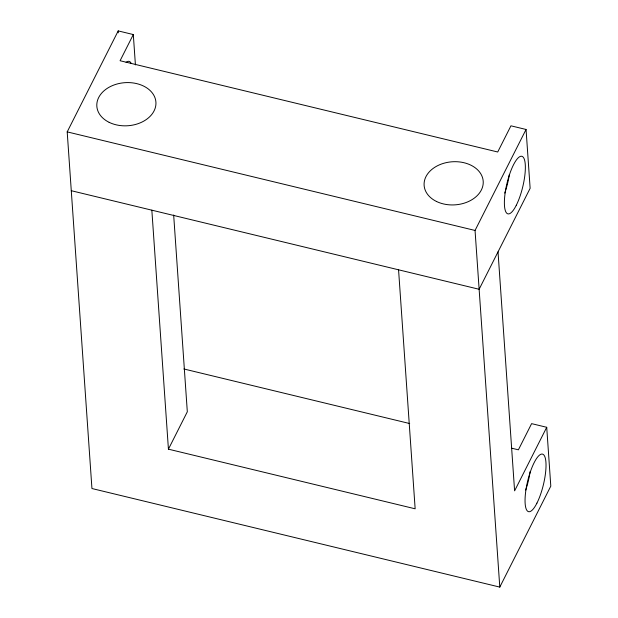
<?xml version="1.0" encoding="UTF-8"?>
<svg xmlns="http://www.w3.org/2000/svg" width="618" height="618" viewBox="0 0 618 618"><rect width="100%" height="100%" fill="white"/><g stroke="black" fill="none" stroke-linecap="round" stroke-linejoin="round"><path stroke-width="0.93" d="M511.828 448.235L518.394 449.819L531.611 423.639L546.721 427.293L550.8 486.119L499.792 587.1L91.943 488.529L67.2 131.881L118.208 30.9L133.31 34.554L135.419 64.913M133.31 34.554L120.085 60.734L497.722 151.997L510.947 125.817L526.057 129.471L530.136 188.297L479.128 289.278L71.279 190.707M398.564 269.811L415.149 508.799L168.428 449.17L187.316 411.773L173.666 215.01M499.792 587.1L475.049 230.452L526.057 129.471M546.721 427.293L514.601 490.87L498.023 251.881M67.2 131.881L475.049 230.452M183.855 368.969L409.688 423.546M151.843 210.182L168.428 449.17M118.208 30.9L118.339 32.8M126.111 62.348A29.61 8.073 -76.4 0 1 131.194 63.399M509.332 174.616A29.61 8.073 -76.4 0 1 504.736 193.102M530.128 471.534A29.61 8.073 -76.4 0 1 525.702 490.043M109.17 122.349A29.61 21.584 -4 0 0 155.813 105.354A29.61 21.584 -4 0 0 114.137 84.936A29.61 21.584 -4 0 0 109.17 122.349M436.455 201.453A29.61 21.584 -4 0 0 483.098 184.458A29.61 21.584 -4 0 0 441.422 164.04A29.61 21.584 -4 0 0 436.455 201.453M536.942 503.106A29.61 8.073 -76.4 0 0 543.832 454.964A29.61 8.073 -76.4 0 0 525.833 490.592A29.61 8.073 -76.4 0 0 536.942 503.106M516.277 205.292A29.61 8.073 -76.4 0 0 523.168 157.142A29.61 8.073 -76.4 0 0 505.169 192.77A29.61 8.073 -76.4 0 0 516.277 205.292"/></g></svg>
